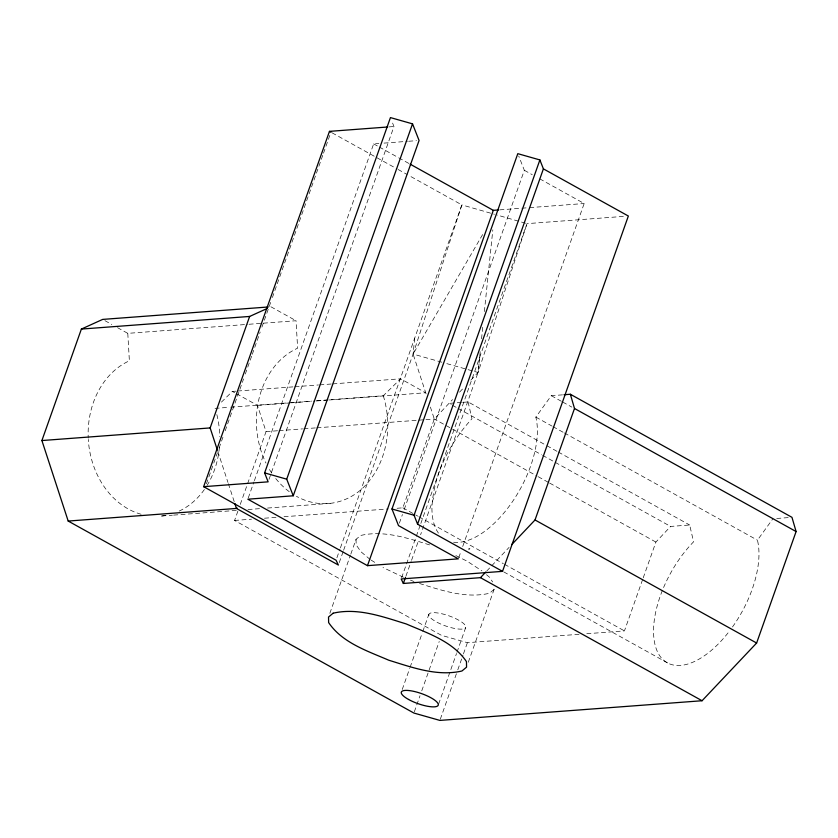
<?xml version="1.0" encoding="UTF-8"?>
<svg xmlns="http://www.w3.org/2000/svg" width="838" height="838" viewBox="0 0 838 838"><rect width="100%" height="100%" fill="white"/><g stroke="black" fill="none" stroke-linecap="round" stroke-linejoin="round"><path stroke-width="0.63" stroke-dasharray="4.19 3.14" d="M414.684 338.143L413.092 354.076L343.559 550.409M480.205 351.74L478.058 372.481L420.603 534.738M481.557 338.772L483.023 324.505M484.374 311.537L492.828 229.832M479.818 356.883L478.058 372.481L470.139 380.902M206.431 483.798L217.356 452.96M219.106 448.026L223.474 435.687M225.213 430.753L243.565 378.933M245.314 373.999L251.871 355.49M252.301 354.264L260.168 332.058M261.917 327.124L270.653 302.445M272.402 297.511L323.08 154.402M323.52 153.165L330.947 132.195M579.016 634.303L467.405 642.683L441.417 635.319L234.588 520.45L238.086 510.583M240.265 504.413L266.044 431.622L257.465 405.372L235.782 393.326M248.258 497.971L253.945 481.923M254.375 480.698L373.643 143.885L378.839 143.497M269.008 479.378L393.965 126.528L391.765 120.944M336.918 557.741L339.977 549.11M340.417 547.874L461.864 204.901L408.357 175.184M339.243 562.602L343.13 551.624M329.847 613.322L350.378 555.343M350.818 554.107L356.056 539.305L360.665 535.472C383.993 529.962 407.959 538.258 430.166 545.067M397.097 508.257L402.837 507.828L434.294 419L452.53 399.621M399.38 523.142L402.439 514.511M404.188 509.577L524.337 170.292L518.732 156.046M401.622 577.728L420.404 524.672M420.844 523.446L527.008 223.641L625.745 216.235M405.938 576.146L411.112 561.533M411.552 560.308L418.885 539.609M402.24 689.475L409.667 668.504M410.107 667.268L422.342 632.732M422.781 631.496L428.899 614.223M458.784 557.605L460.963 551.435M462.712 546.502L584.17 203.529L539.012 178.442M414.328 711.808L420.006 695.77M421.755 690.837L439.227 641.489M438.609 704.077L456.521 653.504M456.961 652.268L465.698 627.589A19.588 5.332 19.5 0 0 440.107 613.385A19.588 5.332 19.5 0 0 436.085 621.744A19.588 5.332 19.5 0 0 465.698 627.589M440.317 719.172L457.359 671.06M457.789 669.824L463.037 655.012M463.477 653.787L467.405 642.683M468.295 662.23L494.074 589.439L494.043 587.218M586.799 633.717L624.436 630.899L642.788 579.079M643.228 577.843L655.892 542.071L670.61 526.432L689.674 525.007L693.581 541.809A80.301 40.601 -61 0 0 656.709 650.016A80.301 40.601 -61 0 0 729.469 631.066M482.625 234.567L413.092 354.076L426.5 395.138M453.609 542.217A80.301 40.601 -61 0 0 514.082 499.239A80.301 40.601 -61 0 0 535.838 417.104L551.289 395.693L564.005 394.74M732.496 626.971A80.301 40.601 -61 0 0 757.437 540.175L772.898 518.764M459.57 392.142L463.969 387.46M486.731 571.045L509.085 547.392M221.421 402.125L232.356 391.43L236.264 391.137M316.774 400.732L383.291 395.746L400.606 378.807L425.714 392.75L329.208 399.988M494.074 589.439L489.465 593.273C464.839 599.002 439.688 589.69 416.329 582.494M388.801 126.915L393.965 126.528M384.034 143.109L407.394 141.35M408.693 141.255L416.476 140.669M499.804 209.856L520.566 208.295M521.865 208.201L528.359 207.709M529.658 207.615L584.17 203.529M117.509 327.648L127.785 333.356L247.776 324.348M249.085 324.254L262.126 323.279M263.425 323.175L296.034 320.734L297.626 348.179A80.301 65.741 85.7 0 0 265.981 463.089M237.573 391.032L293.656 386.831M294.955 386.727L318.44 384.967M319.739 384.872L331.481 383.993M332.78 383.888L400.606 378.807M215.041 408.368L229.392 407.289M230.691 407.195L311.558 401.13M257.465 405.372L290.074 402.931M291.383 402.827L314.858 401.067M316.156 400.973L327.899 400.093M461.413 402.439L449 403.371L451.284 404.639M462.66 402.345L468.075 401.936L545.748 445.072M266.044 431.622L277.787 430.742M279.085 430.648L302.56 428.888M303.869 428.784L315.601 427.904M316.911 427.809L417.334 420.278M418.644 420.173L434.294 419L451.431 428.522M161.923 515.988L172.356 515.202M173.655 515.108L236.264 510.415M247.996 509.525L261.047 508.551M267.563 508.058L330.172 503.366M234.588 520.45L251.505 519.183M264.515 518.209L276.226 517.329M284.04 516.742L388.141 508.938M776.711 518.471L789.417 517.517M441.825 362.215L413.092 354.076L461.864 204.901L494.441 214.266M446.822 363.64L466.818 369.296M468.065 369.652L478.058 372.481L527.008 223.641L496.944 214.989M403.455 577.277L383.008 567.525M410.484 580.126L413.993 581.551M455.862 555.604L467.133 561.209L481.871 570.835M524.337 170.292L532.235 174.681M373.643 143.885L378.21 146.42M379.342 147.048L397.579 157.177M398.72 157.806L408.975 163.504M332.078 132.823L396.971 168.857M398.113 169.496L407.216 174.545M551.289 395.693L561.575 401.402M562.717 402.041L571.851 407.111M535.838 417.104L551.833 425.987M552.975 426.626L563.251 432.335M564.393 432.963L757.437 540.175M546.889 445.711L557.165 451.42M558.307 452.049L689.674 525.007M452.436 405.267L457.003 407.813M458.145 408.441L541.526 454.751M542.668 455.38L554.096 461.728M555.238 462.367L670.61 526.432M270.915 306.781L296.034 320.734M452.572 429.15L537.095 476.099M538.237 476.728L548.523 482.437M549.665 483.076L655.892 542.071M104.949 320.671L111.8 324.474M232.356 391.43L234.64 392.697M402.837 507.828L417.691 516.082M418.832 516.711L503.355 563.66M504.497 564.288L624.436 630.899M503.785 571.925L668.274 663.277M371.171 560.13L376.555 563.492M486.48 574.7L489.245 577.026L492.629 581.928M370.103 559.459L360.895 551.708L356.15 544.847L356.056 539.305M430.397 407.069L434.294 419M217.838 451.462L227.946 482.426M228.355 483.662L234.42 502.245M468.075 401.936L471.983 418.749C449.765 442.841 433.864 473.868 431.937 506.938A80.301 40.601 -61 0 0 438.504 533.209M383.291 395.746C393.2 427.736 386.873 465.624 361.775 489.015A80.301 65.741 85.7 0 1 296.432 496.306M127.785 333.356L129.377 360.801A80.301 65.741 85.7 0 0 88.241 438.159M141.109 514.27A80.301 65.741 85.7 0 1 88.304 439.468M216.843 414.601A80.301 65.741 85.7 0 1 219.786 436.65M219.42 447.157A80.301 65.741 85.7 0 1 207.091 485.401M204.367 489.539A80.301 65.741 85.7 0 1 178.567 511.379M165.557 515.454A80.301 65.741 85.7 0 1 159.492 516.208M289.236 491.665A80.301 65.741 85.7 0 1 274.812 477.367M271.732 473.072A80.301 65.741 85.7 0 1 268.338 467.573"/><path stroke-width="1.26" d="M564.005 394.74L570.364 394.258L791.962 517.329L796.1 531.554L756.62 643.029L702.066 700.736L439.877 720.408L413.888 713.044L68.192 521.058L41.9 440.547L81.38 329.072L102.665 319.404L268.307 306.98M217.43 450.226L210.149 427.925L249.63 316.45L267.374 308.394M68.192 521.058L236.442 508.436L338.384 565.042L336.048 560.213L203.644 486.679L329.46 131.367L387.512 127.009M203.644 486.679L268.139 481.84L264.619 472.915L390.445 117.592L412.537 123.856L419.073 140.48L293.248 495.792L247.828 499.197L367.484 565.66L458.344 558.841L398.511 525.615L391.975 508.991L517.8 153.668L539.892 159.932L543.401 168.867L628.353 216.036L502.528 571.359L401.182 578.964L403.35 583.458L480.467 577.665L702.066 700.736M293.248 495.792L286.711 479.168L412.537 123.856M367.484 565.66L493.31 210.338L498.505 209.95M502.528 571.359L417.575 524.179L414.066 515.244L539.892 159.932M417.575 524.179L543.401 168.867M403.35 583.458L405.508 577.361M511.767 544.553L535.021 519.969L574.501 408.483L570.364 394.258M480.467 577.665L485.831 571.987M237.049 507.975L236.442 508.436L234.829 503.481M468.84 549.079L469.594 548.733M81.38 329.072L249.63 316.45M41.9 440.547L210.149 427.925M264.619 472.915L286.711 479.168M391.975 508.991L414.066 515.244M410.117 164.143L493.31 210.338M329.46 131.367L330.947 132.195M574.501 408.483L796.1 531.554M535.021 519.969L756.62 643.029M333.147 613.196L328.538 617.03L328.622 622.571C342.25 642.819 367.358 650.948 388.811 660.229C412.17 667.415 437.321 676.737 461.937 670.997L466.557 667.163L466.462 661.622C452.834 641.363 427.726 633.235 406.273 623.964C382.924 616.778 357.774 607.456 333.147 613.196M408.556 699.468A19.588 5.332 19.5 0 0 438.18 705.313A19.588 5.332 19.5 0 0 412.589 691.109A19.588 5.332 19.5 0 0 408.556 699.468"/></g></svg>
